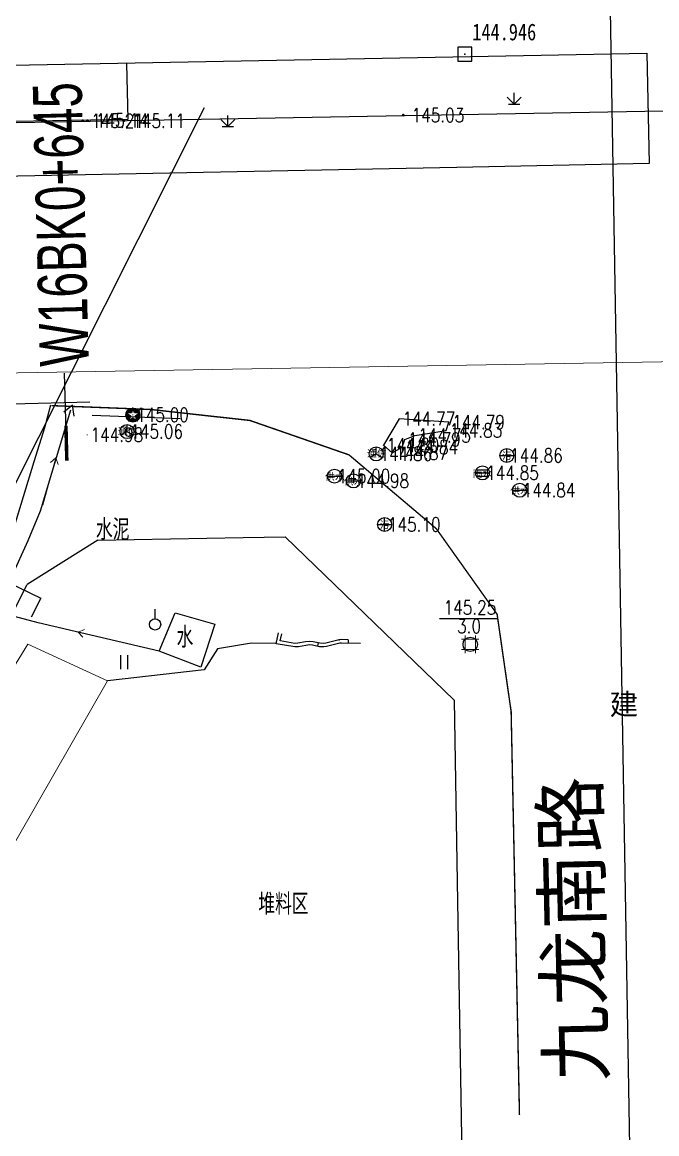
# Model space of a CAD drawing. Extents: x 529262 to 576451, y 2694391 to 2717535.
# Drawn here: x 565417.9 to 565463.3, y 2709589.3 to 2709668.8 of the extents above; entities that cross this region are included whole.
import ezdxf
from ezdxf.enums import TextEntityAlignment as Align
from ezdxf.xclip import XClip

# ---------------------------------------------------------------- set-up
doc = ezdxf.new("R2010")
doc.units = 0
doc.header["$XCLIPFRAME"] = 0
for name, color, linetype in [('a红线图', 1, 'Continuous'), ('COMPONENT', 8, 'Continuous'), ('DLDW', 8, 'Continuous'), ('DLSS', 4, 'Continuous'), ('GCD', 8, 'Continuous'), ('GXYZ', 8, 'Continuous'), ('JMD', 8, 'Continuous'), ('KZD', 8, 'Continuous'), ('PP-COM', 7, 'Continuous'), ('RD-中线', 40, 'Continuous'), ('RD-红线', 7, 'Continuous'), ('RD-路名', 7, 'Continuous'), ('ZBTZ', 8, 'Continuous'), ('ZJ', 7, 'Continuous'), ('桩号标注_W16-', 7, 'Continuous')]:
    doc.layers.add(name, color=color, linetype=linetype)
doc.layers.add('SXSS', color=5, linetype='Continuous', lineweight=0)
doc.styles.add('HZ', font='rs.shx', dxfattribs={"width": 0.8, "bigfont": 'hztxt.shx'})
doc.styles.add('JieTuHzTxt', font='smsim.shx', dxfattribs={"width": 0.7, "bigfont": 'smfs.shx'})
doc.styles.add('宋体', font='', dxfattribs={"width": 0.75})
doc.styles.add('等线体', font='simhei.ttf')
doc.styles.add('黑体', font='simhei.ttf')
doc.styles.get('宋体').set_extended_font_data('SimSun')
doc.linetypes.add('10421', pattern='A,2,[150,AAA.SHX,S=0.5,R=0,X=0,Y=0.5],1e-11', length=2)
doc.linetypes.add('1161', pattern='A,0,[149,AAA.SHX,S=0.15,R=0,X=0,Y=0],-1.6', length=1.6)

# ---------------------------------------------------------------- blocks, each defined once
blk = doc.blocks.new('A$C19FD0107')
at = {"layer": 'RD-中线', "color": 8, "linetype": 'Continuous'}
blk.add_lwpolyline([(-5280.166, 15276.46), (-7574.885, 15234.775, -0.04855), (-7632.827, 15239.353), (-9762.366, 15617.812)], format="xyb", dxfattribs=at)
at = {"layer": 'RD-中线', "color": 8, "linetype": 'Continuous', "flags": 128}
blk.add_lwpolyline([(-5541.359, 15473.922), (-5526.136, 14579.623)], dxfattribs=at)
blk.add_lwpolyline([(-5805.014, 15027.076), (-5614.102, 15194.802, 0.096165), (-5590.788, 15224.953), (-5567.047, 15272.101)], format="xyb", dxfattribs=at)
at = {"layer": 'RD-红线', "color": 8}
for points in [[(-5574.698, 15241.16), (-5579.745, 15237.989)], [(-5549.204, 15229.725), (-5561.285, 15241.396)]]:
    blk.add_lwpolyline(points, dxfattribs=at)
at = {"layer": 'RD-红线', "color": 8, "linetype": 'Continuous', "flags": 128}
for points in [[(-5574.698, 15241.16), (-5564.302, 15241.342), (-5561.285, 15241.396)], [(-5549.204, 15229.725), (-5548.983, 15216.72), (-5545.424, 15007.676)]]:
    blk.add_lwpolyline(points, dxfattribs=at)
blk.add_lwpolyline([(-5784.983, 15039.35), (-5611.462, 15191.797, 0.096165), (-5587.215, 15223.154), (-5579.745, 15237.989)], format="xyb", dxfattribs=at)
blk = doc.blocks.new('GC200')
at = {"linetype": 'Continuous', "const_width": 0.2, "flags": 128}
blk.add_lwpolyline([(-0.1, 0, 1), (0.1, 0, 1)], format="xyb", close=True, dxfattribs=at)
blk = doc.blocks.new('gc037')
for p, q in [((0, 0), (-1.39, 0.8)), ((-1.39, -0.8), (0, 0))]:
    blk.add_line(p, q)
blk = doc.blocks.new('gc086')
at = {"color": 8}
for p, q in [((0, 0), (7, 0)), ((7, 0), (6.18, 0.57)), ((7, 0), (6.18, -0.57))]:
    blk.add_line(p, q, dxfattribs=at)
blk = doc.blocks.new('gc125')
at = {"color": 8}
blk.add_line((0, 0.8), (0, 2.2), dxfattribs=at)
blk.add_circle((0, 0), 0.8, dxfattribs=at)
blk = doc.blocks.new('gc121')
at = {"color": 8}
for p, q in [((-0.5, -1), (-0.5, 1)), ((0.5, -1), (0.5, 1))]:
    blk.add_line(p, q, dxfattribs=at)
blk = doc.blocks.new('gc146')
for p, q in [((-1.25, 0.75), (1.25, 0.75)), ((-0.75, -1.25), (-0.75, 1.25)), ((0.75, -1.25), (0.75, 1.25)), ((-1.25, -0.75), (1.25, -0.75))]:
    blk.add_line(p, q)
blk = doc.blocks.new('gc124')
at = {"color": 8}
for p, q in [((0, 0), (0, 1.6)), ((-1, 1), (0, 0)), ((-0.8, 0), (0.8, 0)), ((0, 0), (1, 1))]:
    blk.add_line(p, q, dxfattribs=at)
blk = doc.blocks.new('gc115')
at = {"color": 8}
blk.add_lwpolyline([(-1, -1), (1, -1), (1, 1), (-1, 1)], close=True, dxfattribs=at)
blk.add_point((0, 0), dxfattribs=at)
blk = doc.blocks.new('gcbj0101')
blk.add_line((-1, 0), (1, 0))
blk.add_circle((0, 0), 1)
blk = doc.blocks.new('gcbj0102')
for p, q in [((-1, 0), (1, 0)), ((0, -1), (0, 1))]:
    blk.add_line(p, q)
blk.add_circle((0, 0), 1)
blk = doc.blocks.new('gcbj0103')
for p, q in [((-1, 0), (1, 0)), ((-0.9, 0.43), (0.9, 0.43)), ((-0.88, -0.47), (0.88, -0.47))]:
    blk.add_line(p, q)
blk.add_circle((0, 0), 1)
blk = doc.blocks.new('gcbj0107')
for q in [(-0.87, -0.5), (0, 1), (0.87, -0.5)]:
    blk.add_line((0, 0), q)
blk.add_circle((0, 0), 1)
blk = doc.blocks.new('*U12')
at = {"linetype": 'Continuous'}
for points in [[(-1.14, -0.07), (-0.87, -0.76), (-1.13, 0.09)], [(-1.13, 0.09), (-0.73, -0.88), (-1.09, 0.24)], [(-0.73, -0.88), (-1.13, 0.09), (-0.87, -0.76)], [(-0.36, 0.24), (-0.55, 0.84), (-1.09, 0.24)], [(-0.73, 0.74), (-1.09, 0.24), (-0.55, 0.84)], [(-1.09, 0.24), (-0.73, 0.74), (-1.01, 0.43)], [(-0.5, -0.19), (-1.09, 0.24), (-0.73, -0.88)], [(-0.88, 0.6), (-1.01, 0.43), (-0.73, 0.74)], [(-0.55, 0.84), (-0.36, 0.24), (-0.35, 0.91)], [(-0.14, 0.93), (-0.35, 0.91), (-0.36, 0.24)], [(-0.14, 0.93), (0.09, 0.24), (0.07, 0.91)], [(0.81, 0.24), (0.07, 0.91), (0.09, 0.24)], [(0.07, 0.91), (0.81, 0.24), (0.27, 0.84)], [(0.22, -0.19), (0.45, -0.88), (0.81, 0.24)], [(0.73, 0.43), (0.27, 0.84), (0.81, 0.24)], [(0.27, 0.84), (0.73, 0.43), (0.45, 0.74)], [(0.6, 0.6), (0.45, 0.74), (0.73, 0.43)], [(0.59, -0.76), (0.81, 0.24), (0.45, -0.88)], [(0.81, 0.24), (0.59, -0.76), (0.85, 0.09)], [(0.7, -0.61), (0.85, 0.09), (0.59, -0.76)], [(0.85, 0.09), (0.7, -0.61), (0.86, -0.07)], [(-0.87, -0.76), (-1.14, -0.07), (-0.98, -0.61)], [(-1.12, -0.26), (-0.98, -0.61), (-1.14, -0.07)], [(-0.98, -0.61), (-1.12, -0.26), (-1.07, -0.44)], [(-0.73, -0.88), (-0.55, -0.98), (-0.14, -0.45)], [(-0.35, -1.05), (-0.14, -0.45), (-0.55, -0.98)], [(-0.14, -0.45), (-0.35, -1.05), (0.45, -0.88)], [(-0.14, -1.07), (0.45, -0.88), (-0.35, -1.05)], [(0.45, -0.88), (-0.14, -1.07), (0.27, -0.98)], [(0.07, -1.05), (0.27, -0.98), (-0.14, -1.07)], [(0.79, -0.44), (0.86, -0.07), (0.7, -0.61)], [(0.86, -0.07), (0.79, -0.44), (0.84, -0.26)]]:
    blk.add_solid(points, dxfattribs=at)
blk = doc.blocks.new('gcbj0112')
at = {"linetype": 'Continuous'}
for p, q in [((-1.09, 0.24), (-0.5, -0.19)), ((-0.36, 0.24), (-1.09, 0.24)), ((-0.14, 0.93), (-0.36, 0.24)), ((0.09, 0.24), (-0.14, 0.93)), ((0.81, 0.24), (0.09, 0.24)), ((0.22, -0.19), (0.81, 0.24)), ((-0.5, -0.19), (-0.73, -0.88)), ((-0.73, -0.88), (-0.14, -0.45)), ((-0.14, -0.45), (0.45, -0.88)), ((0.45, -0.88), (0.22, -0.19))]:
    blk.add_line(p, q, dxfattribs=at)
blk.add_circle((-0.14, -0.07), 1, dxfattribs=at)
for p in [(-1.09, 0.24), (-0.14, 0.93), (0.81, 0.24), (-0.73, -0.88), (0.45, -0.88)]:
    blk.add_point(p, dxfattribs=at)
blk.add_blockref('*U12', (0, 0), dxfattribs=at)

msp = doc.modelspace()

# ---------------------------------------------------------------- linework, layer by layer
at = {"layer": 'a红线图', "color": 8, "linetype": 'Continuous', "lineweight": 0, "flags": 128}
msp.add_lwpolyline([(564727.349, 2709632.223), (566623.018, 2709663.858)], dxfattribs=at)
msp.add_lwpolyline([(564727.349, 2709632.223), (566623.018, 2709663.858)], dxfattribs=at)
at = {"layer": 'DLDW', "color": 252, "linetype": '10421', "flags": 128}
msp.add_lwpolyline([(565428.828, 2709626.573), (565431.68, 2709625.762), (565430.674, 2709622.689), (565427.687, 2709623.835), (565428.828, 2709626.573)], dxfattribs=at)
at = {"layer": 'DLSS', "linetype": 'Continuous', "elevation": 143.323, "flags": 128}
for points in [[(565364.998, 2709664.819), (565418.422, 2709665.751), (565462.579, 2709666.585)], [(565462.579, 2709666.585), (565462.737, 2709658.701), (565448.977, 2709658.425)]]:
    msp.add_lwpolyline(points, dxfattribs=at)
at = {"layer": 'DLSS', "linetype": 'Continuous'}
msp.add_lwpolyline([(565448.977, 2709658.425), (565413.921, 2709657.723), (565383.622, 2709657.044), (565364.998, 2709656.764)], dxfattribs=at)
at = {"layer": 'DLSS', "linetype": 'Continuous', "lineweight": -3, "flags": 128}
msp.add_lwpolyline([(565419.907, 2709641.414), (565419.489, 2709639.79), (565418.714, 2709637.355), (565417.034, 2709631.814), (565415.866, 2709629.256), (565413.195, 2709624.073), (565410.472, 2709618.767), (565408.291, 2709614.846), (565404.725, 2709609.68), (565404.56, 2709609.371)], dxfattribs=at)
at = {"layer": 'DLSS', "linetype": 'Continuous', "const_width": 0.1, "flags": 128}
msp.add_lwpolyline([(565420.011, 2709641.385), (565427.065, 2709641.112), (565434.179, 2709640.325), (565441.272, 2709637.863), (565447.512, 2709632.59), (565451.867, 2709626.463), (565452.87, 2709619.508), (565453.466, 2709590.66)], dxfattribs=at)
at = {"layer": 'GXYZ', "linetype": 'Continuous', "flags": 128}
msp.add_lwpolyline([(565444.868, 2709640.45), (565443.729, 2709638.546), (565444.349, 2709637.999), (565445.069, 2709638.411), (565445.254, 2709638.965), (565445.983, 2709639.251), (565448.229, 2709639.61), (565448.417, 2709640.208)], close=True, dxfattribs=at)
at = {"layer": 'JMD', "linetype": 'Continuous', "lineweight": -3}
for p, q in [((565439.063, 2709624.415, 144.901), (565439.012, 2709624.171, 144.901)), ((565441.207, 2709624.644), (565441.2, 2709624.394))]:
    msp.add_line(p, q, dxfattribs=at)
at = {"layer": 'JMD', "linetype": 'Continuous', "flags": 128}
msp.add_lwpolyline([(565444.868, 2709640.45), (565443.729, 2709638.546), (565444.349, 2709637.999), (565445.069, 2709638.411), (565445.254, 2709638.965), (565445.983, 2709639.251), (565448.229, 2709639.61), (565448.417, 2709640.208)], dxfattribs=at)
at = {"layer": 'JMD', "linetype": 'Continuous', "elevation": 144.901, "flags": 128}
for points in [[(565442.105, 2709624.371), (565440.738, 2709624.406), (565440.615, 2709624.392), (565439.65, 2709624.149), (565439.462, 2709624.129), (565439.159, 2709624.14), (565438.665, 2709624.244), (565438.466, 2709624.266), (565438.187, 2709624.234), (565437.647, 2709624.137), (565437.387, 2709624.133), (565436.054, 2709624.352), (565436.223, 2709625.14)], [(565441.207, 2709624.644), (565440.727, 2709624.656), (565440.571, 2709624.639), (565439.605, 2709624.396), (565439.453, 2709624.379), (565439.19, 2709624.389), (565438.705, 2709624.491), (565438.466, 2709624.517), (565438.151, 2709624.481), (565437.623, 2709624.387), (565437.406, 2709624.383), (565436.354, 2709624.556), (565436.464, 2709625.068)]]:
    msp.add_lwpolyline(points, dxfattribs=at)
at = {"layer": 'JMD', "linetype": 'Continuous'}
msp.add_point((565440.571, 2709624.639, 144.758), dxfattribs=at)
at = {"layer": 'SXSS', "color": 8, "linetype": 'Continuous', "lineweight": -3, "flags": 128}
for points in [[(565405.66, 2709608.928), (565409.568, 2709614.761), (565414.472, 2709623.988), (565417.143, 2709629.171), (565418.311, 2709631.729), (565419.191, 2709633.865), (565421.381, 2709641.081)], [(565447.745, 2709626.168), (565451.872, 2709626.168)]]:
    msp.add_lwpolyline(points, dxfattribs=at)
at = {"layer": 'SXSS', "color": 8, "linetype": 'Continuous', "lineweight": -3, "elevation": 144.357, "flags": 128}
msp.add_lwpolyline([(565427.687, 2709623.835), (565419.045, 2709625.848), (565418.414, 2709626.007), (565417.243, 2709626.322), (565415.868, 2709626.696)], dxfattribs=at)
at = {"layer": 'SXSS', "color": 8, "linetype": '10421', "flags": 128}
msp.add_lwpolyline([(565423.993, 2709621.692), (565418.288, 2709624.32), (565410.748, 2709612.044), (565409.596, 2709609.498), (565409.874, 2709606.579), (565413.761, 2709603.9)], close=True, dxfattribs=at)
at = {"layer": 'SXSS', "color": 8, "linetype": 'Continuous', "lineweight": -3}
msp.add_circle((565449.945, 2709624.313, 145.253), 0.516, dxfattribs=at)
at = {"layer": 'ZBTZ', "linetype": '1161', "lineweight": -3, "elevation": 145.132, "flags": 128}
msp.add_lwpolyline([(565387.561, 2709657.132), (565394.329, 2709661.33), (565425.476, 2709661.861), (565425.381, 2709665.832)], dxfattribs=at)
at = {"layer": 'ZBTZ', "linetype": '1161', "flags": 128}
for points, elevation in [([(565411.166, 2709641.354), (565418.111, 2709641.535)], 143.087), ([(565418.111, 2709641.535), (565422.743, 2709641.655)], 143.087), ([(565416.92, 2709628.738), (565419.215, 2709627.61), (565418.533, 2709626.247)], 145.38)]:
    msp.add_lwpolyline(points, dxfattribs=dict(at, elevation=elevation))
at = {"layer": 'ZBTZ', "linetype": '1161', "lineweight": -3, "flags": 128}
msp.add_lwpolyline([(565429.186, 2709640.441), (565422.896, 2709640.681), (565422.896, 2709640.681)], dxfattribs=at)
at = {"layer": 'ZBTZ', "linetype": '1161'}
msp.add_lwpolyline([(565436.058, 2709624.371), (565434.307, 2709624.4), (565431.872, 2709623.981), (565430.913, 2709622.482), (565423.993, 2709621.692), (565423.993, 2709621.692), (565423.993, 2709621.692)], dxfattribs=at)
at = {"layer": '桩号标注_W16-'}
msp.add_line((565421.054, 2709638.701), (565420.926, 2709643.699), dxfattribs=at)
at = {"layer": '桩号标注_W16-', "const_width": 0.25}
msp.add_lwpolyline([(565421.022, 2709639.95), (565421.086, 2709637.451)], dxfattribs=at)

# ---------------------------------------------------------------- block references
at = {"layer": 'COMPONENT', "linetype": 'Continuous', "xscale": 0.5, "yscale": 0.5}
for name, p in [('gcbj0112', (565425.884, 2709640.749, 0.295)), ('gcbj0107', (565425.392, 2709639.527)), ('gcbj0107', (565443.22, 2709637.932)), ('gcbj0102', (565452.561, 2709637.817)), ('gcbj0101', (565440.24, 2709636.339)), ('gcbj0101', (565441.588, 2709636)), ('gcbj0103', (565450.823, 2709636.574)), ('gcbj0101', (565453.484, 2709635.332)), ('gcbj0102', (565443.822, 2709632.881))]:
    msp.add_blockref(name, p, dxfattribs=at)
at = {"layer": 'DLSS', "linetype": 'Continuous', "lineweight": -3, "xscale": 0.4999999999447325, "yscale": 0.4999999999447325, "zscale": 0.4999999999447325, "rotation": 69.65186406115822}
msp.add_blockref('gc037', (565421.489, 2709641.422), dxfattribs=at)
at = {"layer": 'GCD', "linetype": 'Continuous'}
ref = msp.add_blockref('GC200', (565445.15, 2709662.162, 145.03), dxfattribs=dict(at, xscale=0.5, yscale=0.5, zscale=0.5))
ref.add_attrib('height', '145.03', dxfattribs={"linetype": 'Continuous', "height": 1, "style": 'HZ', "width": 0.8}).set_placement((565445.75, 2709662.162, 145.03), align=Align.MIDDLE_LEFT)
ref = msp.add_blockref('GC200', (565422.226, 2709661.759, 145.21), dxfattribs=dict(at, xscale=0.5, yscale=0.5, zscale=0.5))
ref.add_attrib('height', '145.21', dxfattribs={"linetype": 'Continuous', "height": 1, "style": 'HZ', "width": 0.8}).set_placement((565422.826, 2709661.759, 145.21), align=Align.MIDDLE_LEFT)
ref = msp.add_blockref('GC200', (565422.564, 2709661.767, 145.14), dxfattribs=dict(at, xscale=0.5, yscale=0.5, zscale=0.5))
ref.add_attrib('height', '145.14', dxfattribs={"linetype": 'Continuous', "height": 1, "style": 'HZ', "width": 0.8}).set_placement((565423.164, 2709661.767, 145.14), align=Align.MIDDLE_LEFT)
ref = msp.add_blockref('GC200', (565425.167, 2709661.764, 145.11), dxfattribs=dict(at, xscale=0.5, yscale=0.5, zscale=0.5))
ref.add_attrib('height', '145.11', dxfattribs={"linetype": 'Continuous', "height": 1, "style": 'HZ', "width": 0.8}).set_placement((565425.767, 2709661.764, 145.11), align=Align.MIDDLE_LEFT)
ref = msp.add_blockref('GC200', (565425.803, 2709640.723, 144.997), dxfattribs=dict(at, xscale=0.1999999999534339, yscale=0.1999999999534339, zscale=0.1999999999534339))
ref.add_attrib('height', '145.00', dxfattribs={"linetype": 'Continuous', "height": 1, "style": 'HZ', "width": 0.8}).set_placement((565426.043, 2709640.723, 144.997), align=Align.MIDDLE_LEFT)
ref = msp.add_blockref('GC200', (565425.803, 2709640.723, 144.997), dxfattribs=dict(at, xscale=0.1999999999534339, yscale=0.1999999999534339, zscale=0.1999999999534339))
ref.add_attrib('height', '145.00', dxfattribs={"linetype": 'Continuous', "height": 1, "style": 'HZ', "width": 0.8}).set_placement((565426.043, 2709640.723, 144.997), align=Align.MIDDLE_LEFT)
ref = msp.add_blockref('GC200', (565444.864, 2709640.453, 144.772), dxfattribs=dict(at, xscale=0.1999999999534339, yscale=0.1999999999534339, zscale=0.1999999999534339))
ref.add_attrib('height', '144.77', dxfattribs={"linetype": 'Continuous', "height": 1, "style": 'HZ', "width": 0.8}).set_placement((565445.104, 2709640.453, 144.772), align=Align.MIDDLE_LEFT)
ref = msp.add_blockref('GC200', (565444.864, 2709640.453, 144.772), dxfattribs=dict(at, xscale=0.1999999999534339, yscale=0.1999999999534339, zscale=0.1999999999534339))
ref.add_attrib('height', '144.77', dxfattribs={"linetype": 'Continuous', "height": 1, "style": 'HZ', "width": 0.8}).set_placement((565445.104, 2709640.453, 144.772), align=Align.MIDDLE_LEFT)
ref = msp.add_blockref('GC200', (565448.413, 2709640.211, 144.791), dxfattribs=dict(at, xscale=0.1999999999534339, yscale=0.1999999999534339, zscale=0.1999999999534339))
ref.add_attrib('height', '144.79', dxfattribs={"linetype": 'Continuous', "height": 1, "style": 'HZ', "width": 0.8}).set_placement((565448.653, 2709640.211, 144.791), align=Align.MIDDLE_LEFT)
ref = msp.add_blockref('GC200', (565448.413, 2709640.211, 144.791), dxfattribs=dict(at, xscale=0.1999999999534339, yscale=0.1999999999534339, zscale=0.1999999999534339))
ref.add_attrib('height', '144.79', dxfattribs={"linetype": 'Continuous', "height": 1, "style": 'HZ', "width": 0.8}).set_placement((565448.653, 2709640.211, 144.791), align=Align.MIDDLE_LEFT)
ref = msp.add_blockref('GC200', (565422.538, 2709639.299, 144.977), dxfattribs=dict(at, xscale=0.1999999999534339, yscale=0.1999999999534339, zscale=0.1999999999534339))
ref.add_attrib('height', '144.98', dxfattribs={"linetype": 'Continuous', "height": 1, "style": 'HZ', "width": 0.8}).set_placement((565422.778, 2709639.299, 144.977), align=Align.MIDDLE_LEFT)
ref = msp.add_blockref('GC200', (565422.538, 2709639.299, 144.977), dxfattribs=dict(at, xscale=0.1999999999534339, yscale=0.1999999999534339, zscale=0.1999999999534339))
ref.add_attrib('height', '144.98', dxfattribs={"linetype": 'Continuous', "height": 1, "style": 'HZ', "width": 0.8}).set_placement((565422.778, 2709639.299, 144.977), align=Align.MIDDLE_LEFT)
ref = msp.add_blockref('GC200', (565425.387, 2709639.534, 145.055), dxfattribs=dict(at, xscale=0.1999999999534339, yscale=0.1999999999534339, zscale=0.1999999999534339))
ref.add_attrib('height', '145.06', dxfattribs={"linetype": 'Continuous', "height": 1, "style": 'HZ', "width": 0.8}).set_placement((565425.627, 2709639.534, 145.055), align=Align.MIDDLE_LEFT)
ref = msp.add_blockref('GC200', (565425.387, 2709639.534, 145.055), dxfattribs=dict(at, xscale=0.1999999999534339, yscale=0.1999999999534339, zscale=0.1999999999534339))
ref.add_attrib('height', '145.06', dxfattribs={"linetype": 'Continuous', "height": 1, "style": 'HZ', "width": 0.8}).set_placement((565425.627, 2709639.534, 145.055), align=Align.MIDDLE_LEFT)
ref = msp.add_blockref('GC200', (565445.979, 2709639.254, 144.745), dxfattribs=dict(at, xscale=0.1999999999534339, yscale=0.1999999999534339, zscale=0.1999999999534339))
ref.add_attrib('height', '144.75', dxfattribs={"linetype": 'Continuous', "height": 1, "style": 'HZ', "width": 0.8}).set_placement((565446.219, 2709639.254, 144.745), align=Align.MIDDLE_LEFT)
ref = msp.add_blockref('GC200', (565445.979, 2709639.254, 144.745), dxfattribs=dict(at, xscale=0.1999999999534339, yscale=0.1999999999534339, zscale=0.1999999999534339))
ref.add_attrib('height', '144.75', dxfattribs={"linetype": 'Continuous', "height": 1, "style": 'HZ', "width": 0.8}).set_placement((565446.219, 2709639.254, 144.745), align=Align.MIDDLE_LEFT)
ref = msp.add_blockref('GC200', (565448.225, 2709639.613, 144.827), dxfattribs=dict(at, xscale=0.1999999999534339, yscale=0.1999999999534339, zscale=0.1999999999534339))
ref.add_attrib('height', '144.83', dxfattribs={"linetype": 'Continuous', "height": 1, "style": 'HZ', "width": 0.8}).set_placement((565448.465, 2709639.613, 144.827), align=Align.MIDDLE_LEFT)
ref = msp.add_blockref('GC200', (565448.225, 2709639.613, 144.827), dxfattribs=dict(at, xscale=0.1999999999534339, yscale=0.1999999999534339, zscale=0.1999999999534339))
ref.add_attrib('height', '144.83', dxfattribs={"linetype": 'Continuous', "height": 1, "style": 'HZ', "width": 0.8}).set_placement((565448.465, 2709639.613, 144.827), align=Align.MIDDLE_LEFT)
ref = msp.add_blockref('GC200', (565443.725, 2709638.549, 144.796), dxfattribs=dict(at, xscale=0.1999999999534339, yscale=0.1999999999534339, zscale=0.1999999999534339))
ref.add_attrib('height', '144.80', dxfattribs={"linetype": 'Continuous', "height": 1, "style": 'HZ', "width": 0.8}).set_placement((565443.965, 2709638.549, 144.796), align=Align.MIDDLE_LEFT)
ref = msp.add_blockref('GC200', (565443.725, 2709638.549, 144.796), dxfattribs=dict(at, xscale=0.1999999999534339, yscale=0.1999999999534339, zscale=0.1999999999534339))
ref.add_attrib('height', '144.80', dxfattribs={"linetype": 'Continuous', "height": 1, "style": 'HZ', "width": 0.8}).set_placement((565443.965, 2709638.549, 144.796), align=Align.MIDDLE_LEFT)
ref = msp.add_blockref('GC200', (565445.065, 2709638.414, 144.84), dxfattribs=dict(at, xscale=0.1999999999534339, yscale=0.1999999999534339, zscale=0.1999999999534339))
ref.add_attrib('height', '144.84', dxfattribs={"linetype": 'Continuous', "height": 1, "style": 'HZ', "width": 0.8}).set_placement((565445.305, 2709638.414, 144.84), align=Align.MIDDLE_LEFT)
ref = msp.add_blockref('GC200', (565445.065, 2709638.414, 144.84), dxfattribs=dict(at, xscale=0.1999999999534339, yscale=0.1999999999534339, zscale=0.1999999999534339))
ref.add_attrib('height', '144.84', dxfattribs={"linetype": 'Continuous', "height": 1, "style": 'HZ', "width": 0.8}).set_placement((565445.305, 2709638.414, 144.84), align=Align.MIDDLE_LEFT)
ref = msp.add_blockref('GC200', (565445.25, 2709638.968, 144.791), dxfattribs=dict(at, xscale=0.1999999999534339, yscale=0.1999999999534339, zscale=0.1999999999534339))
ref.add_attrib('height', '144.79', dxfattribs={"linetype": 'Continuous', "height": 1, "style": 'HZ', "width": 0.8}).set_placement((565445.49, 2709638.968, 144.791), align=Align.MIDDLE_LEFT)
ref = msp.add_blockref('GC200', (565445.25, 2709638.968, 144.791), dxfattribs=dict(at, xscale=0.1999999999534339, yscale=0.1999999999534339, zscale=0.1999999999534339))
ref.add_attrib('height', '144.79', dxfattribs={"linetype": 'Continuous', "height": 1, "style": 'HZ', "width": 0.8}).set_placement((565445.49, 2709638.968, 144.791), align=Align.MIDDLE_LEFT)
ref = msp.add_blockref('GC200', (565443.214, 2709637.932, 144.864), dxfattribs=dict(at, xscale=0.1999999999534339, yscale=0.1999999999534339, zscale=0.1999999999534339))
ref.add_attrib('height', '144.86', dxfattribs={"linetype": 'Continuous', "height": 1, "style": 'HZ', "width": 0.8}).set_placement((565443.454, 2709637.932, 144.864), align=Align.MIDDLE_LEFT)
ref = msp.add_blockref('GC200', (565443.214, 2709637.932, 144.864), dxfattribs=dict(at, xscale=0.1999999999534339, yscale=0.1999999999534339, zscale=0.1999999999534339))
ref.add_attrib('height', '144.86', dxfattribs={"linetype": 'Continuous', "height": 1, "style": 'HZ', "width": 0.8}).set_placement((565443.454, 2709637.932, 144.864), align=Align.MIDDLE_LEFT)
ref = msp.add_blockref('GC200', (565444.345, 2709638.002, 144.872), dxfattribs=dict(at, xscale=0.1999999999534339, yscale=0.1999999999534339, zscale=0.1999999999534339))
ref.add_attrib('height', '144.87', dxfattribs={"linetype": 'Continuous', "height": 1, "style": 'HZ', "width": 0.8}).set_placement((565444.585, 2709638.002, 144.872), align=Align.MIDDLE_LEFT)
ref = msp.add_blockref('GC200', (565444.345, 2709638.002, 144.872), dxfattribs=dict(at, xscale=0.1999999999534339, yscale=0.1999999999534339, zscale=0.1999999999534339))
ref.add_attrib('height', '144.87', dxfattribs={"linetype": 'Continuous', "height": 1, "style": 'HZ', "width": 0.8}).set_placement((565444.585, 2709638.002, 144.872), align=Align.MIDDLE_LEFT)
ref = msp.add_blockref('GC200', (565452.553, 2709637.82, 144.857), dxfattribs=dict(at, xscale=0.1999999999534339, yscale=0.1999999999534339, zscale=0.1999999999534339))
ref.add_attrib('height', '144.86', dxfattribs={"linetype": 'Continuous', "height": 1, "style": 'HZ', "width": 0.8}).set_placement((565452.793, 2709637.82, 144.857), align=Align.MIDDLE_LEFT)
ref = msp.add_blockref('GC200', (565452.553, 2709637.82, 144.857), dxfattribs=dict(at, xscale=0.1999999999534339, yscale=0.1999999999534339, zscale=0.1999999999534339))
ref.add_attrib('height', '144.86', dxfattribs={"linetype": 'Continuous', "height": 1, "style": 'HZ', "width": 0.8}).set_placement((565452.793, 2709637.82, 144.857), align=Align.MIDDLE_LEFT)
ref = msp.add_blockref('GC200', (565440.215, 2709636.344, 144.997), dxfattribs=dict(at, xscale=0.1999999999534339, yscale=0.1999999999534339, zscale=0.1999999999534339))
ref.add_attrib('height', '145.00', dxfattribs={"linetype": 'Continuous', "height": 1, "style": 'HZ', "width": 0.8}).set_placement((565440.455, 2709636.344, 144.997), align=Align.MIDDLE_LEFT)
ref = msp.add_blockref('GC200', (565440.215, 2709636.344, 144.997), dxfattribs=dict(at, xscale=0.1999999999534339, yscale=0.1999999999534339, zscale=0.1999999999534339))
ref.add_attrib('height', '145.00', dxfattribs={"linetype": 'Continuous', "height": 1, "style": 'HZ', "width": 0.8}).set_placement((565440.455, 2709636.344, 144.997), align=Align.MIDDLE_LEFT)
ref = msp.add_blockref('GC200', (565441.562, 2709636.006, 144.979), dxfattribs=dict(at, xscale=0.1999999999534339, yscale=0.1999999999534339, zscale=0.1999999999534339))
ref.add_attrib('height', '144.98', dxfattribs={"linetype": 'Continuous', "height": 1, "style": 'HZ', "width": 0.8}).set_placement((565441.802, 2709636.006, 144.979), align=Align.MIDDLE_LEFT)
ref = msp.add_blockref('GC200', (565441.562, 2709636.006, 144.979), dxfattribs=dict(at, xscale=0.1999999999534339, yscale=0.1999999999534339, zscale=0.1999999999534339))
ref.add_attrib('height', '144.98', dxfattribs={"linetype": 'Continuous', "height": 1, "style": 'HZ', "width": 0.8}).set_placement((565441.802, 2709636.006, 144.979), align=Align.MIDDLE_LEFT)
ref = msp.add_blockref('GC200', (565450.842, 2709636.576, 144.845), dxfattribs=dict(at, xscale=0.1999999999534339, yscale=0.1999999999534339, zscale=0.1999999999534339))
ref.add_attrib('height', '144.85', dxfattribs={"linetype": 'Continuous', "height": 1, "style": 'HZ', "width": 0.8}).set_placement((565451.082, 2709636.576, 144.845), align=Align.MIDDLE_LEFT)
ref = msp.add_blockref('GC200', (565450.842, 2709636.576, 144.845), dxfattribs=dict(at, xscale=0.1999999999534339, yscale=0.1999999999534339, zscale=0.1999999999534339))
ref.add_attrib('height', '144.85', dxfattribs={"linetype": 'Continuous', "height": 1, "style": 'HZ', "width": 0.8}).set_placement((565451.082, 2709636.576, 144.845), align=Align.MIDDLE_LEFT)
ref = msp.add_blockref('GC200', (565453.458, 2709635.336, 144.839), dxfattribs=dict(at, xscale=0.1999999999534339, yscale=0.1999999999534339, zscale=0.1999999999534339))
ref.add_attrib('height', '144.84', dxfattribs={"linetype": 'Continuous', "height": 1, "style": 'HZ', "width": 0.8}).set_placement((565453.698, 2709635.336, 144.839), align=Align.MIDDLE_LEFT)
ref = msp.add_blockref('GC200', (565453.458, 2709635.336, 144.839), dxfattribs=dict(at, xscale=0.1999999999534339, yscale=0.1999999999534339, zscale=0.1999999999534339))
ref.add_attrib('height', '144.84', dxfattribs={"linetype": 'Continuous', "height": 1, "style": 'HZ', "width": 0.8}).set_placement((565453.698, 2709635.336, 144.839), align=Align.MIDDLE_LEFT)
ref = msp.add_blockref('GC200', (565443.813, 2709632.885, 145.102), dxfattribs=dict(at, xscale=0.1999999999534339, yscale=0.1999999999534339, zscale=0.1999999999534339))
ref.add_attrib('height', '145.10', dxfattribs={"linetype": 'Continuous', "height": 1, "style": 'HZ', "width": 0.8}).set_placement((565444.053, 2709632.885, 145.102), align=Align.MIDDLE_LEFT)
ref = msp.add_blockref('GC200', (565443.813, 2709632.885, 145.102), dxfattribs=dict(at, xscale=0.1999999999534339, yscale=0.1999999999534339, zscale=0.1999999999534339))
ref.add_attrib('height', '145.10', dxfattribs={"linetype": 'Continuous', "height": 1, "style": 'HZ', "width": 0.8}).set_placement((565444.053, 2709632.885, 145.102), align=Align.MIDDLE_LEFT)
at = {"layer": 'KZD', "linetype": 'Continuous', "xscale": 0.5, "yscale": 0.5}
msp.add_blockref('gc115', (565449.563, 2709666.528, 144.946), dxfattribs=at)
at = {"layer": 'PP-COM'}
ref = msp.add_blockref('A$C19FD0107', (570997.993, 2694390.603), dxfattribs=at)
XClip(ref).set_block_clipping_path([(-9366.4383134884, 14428.6043910822), (-3328.4480743363, 17452.7484863754)])
at = {"layer": 'SXSS', "color": 8, "linetype": 'Continuous', "lineweight": -3}
for p, xscale, yscale, zscale, rotation in [((565419.358, 2709634.273), 0.5000000002284646, 0.5000000002284646, 0.5000000002284646, 74.28308326188069), ((565425.297, 2709624.402), 0.4999999999884007, 0.4999999999884007, 0.4999999999884007, 166.9151284365885)]:
    msp.add_blockref('gc086', p, dxfattribs=dict(at, xscale=xscale, yscale=yscale, zscale=zscale, rotation=rotation))
at = {"layer": 'SXSS', "color": 8, "linetype": 'Continuous', "lineweight": -3, "xscale": 0.5, "yscale": 0.5, "zscale": 0.5}
msp.add_blockref('gc146', (565449.945, 2709624.313, 145.264), dxfattribs=at)
at = {"layer": 'ZBTZ', "linetype": 'Continuous', "xscale": 0.5, "yscale": 0.5}
for name, p in [('gc124', (565453.082, 2709662.954)), ('gc124', (565432.604, 2709661.342)), ('gc121', (565425.202, 2709623.036))]:
    msp.add_blockref(name, p, dxfattribs=at)
at = {"layer": 'ZBTZ', "linetype": 'Continuous', "lineweight": -3, "xscale": 0.5, "yscale": 0.5}
msp.add_blockref('gc125', (565427.404, 2709625.738), dxfattribs=at)

# ---------------------------------------------------------------- texts
at = {"layer": 'DLDW', "color": 252, "linetype": 'Continuous', "lineweight": -3, "style": 'HZ', "width": 0.8}
msp.add_text('水', height=1.5, dxfattribs=at).set_placement((565429.538, 2709624.894), align=Align.MIDDLE)
at = {"layer": 'GXYZ', "linetype": 'Continuous', "style": '宋体'}
for s, p in [('通信', (565425.436, 2709639.577)), ('通信', (565443.264, 2709637.982)), ('污', (565452.561, 2709637.81)), ('供水', (565440.267, 2709636.313)), ('雨水', (565450.825, 2709636.534)), ('供水', (565441.615, 2709635.973)), ('供水', (565453.511, 2709635.306)), ('污', (565443.822, 2709632.875))]:
    msp.add_text(s, height=0.5, dxfattribs=at).set_placement(p, align=Align.MIDDLE)
at = {"layer": 'KZD', "linetype": 'Continuous', "style": '等线体', "width": 0.8}
msp.add_text('144.946', height=1.2, dxfattribs=at).set_placement((565452.378, 2709668.1), align=Align.MIDDLE)
at = {"layer": 'RD-路名', "color": 7, "style": '黑体'}
msp.add_text('九龙南路', height=4, rotation=91.30512, dxfattribs=at).set_placement((565457.225, 2709603.933), align=Align.MIDDLE)
at = {"layer": 'SXSS', "color": 8, "linetype": 'Continuous', "lineweight": -3, "style": 'HZ', "width": 0.8}
for s, p in [('145.25', (565449.922, 2709626.945)), ('3.0', (565449.861, 2709625.614))]:
    msp.add_text(s, height=1, dxfattribs=at).set_placement(p, align=Align.MIDDLE)
at = {"layer": 'ZJ', "color": 8, "linetype": 'Continuous', "style": 'HZ', "width": 0.8}
msp.add_text('水泥', height=1.5, dxfattribs=at).set_placement((565424.365, 2709632.593), align=Align.MIDDLE)
at = {"layer": 'ZJ', "color": 8, "linetype": 'Continuous', "style": '等线体'}
msp.add_text('建', height=1.5, dxfattribs=at).set_placement((565460.937, 2709620.049), align=Align.MIDDLE)
at = {"layer": 'ZJ', "color": 8, "linetype": 'Continuous', "lineweight": -3, "style": 'HZ', "width": 0.8}
msp.add_text('堆料区', height=1.5, dxfattribs=at).set_placement((565436.584, 2709605.813), align=Align.MIDDLE)
at = {"layer": '桩号标注_W16-', "style": 'JieTuHzTxt', "width": 0.7}
msp.add_text('W16BK0+645', height=3.5, rotation=91.47419, dxfattribs=at).set_placement((565420.913, 2709644.199), align=Align.MIDDLE_LEFT)

doc.saveas('drawing.dxf')
